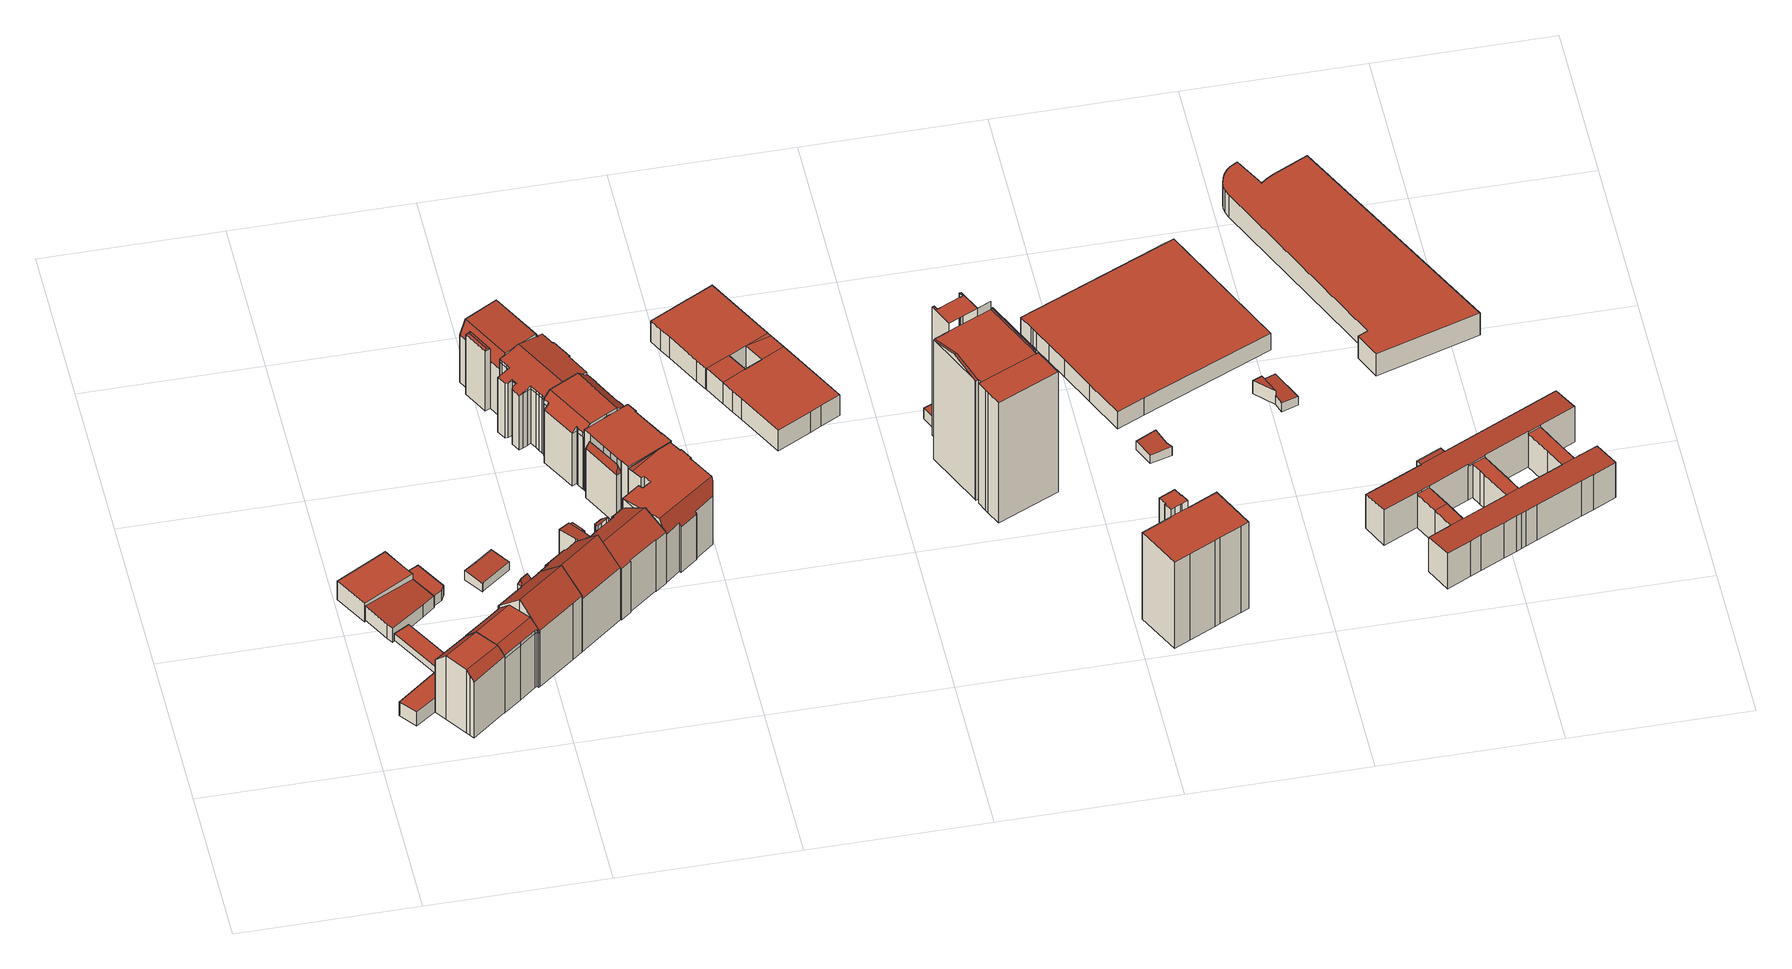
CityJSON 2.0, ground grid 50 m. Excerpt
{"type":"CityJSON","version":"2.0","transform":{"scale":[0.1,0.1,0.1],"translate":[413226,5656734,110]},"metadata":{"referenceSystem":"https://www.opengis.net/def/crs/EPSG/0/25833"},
"CityObjects":{
"building1":{"type":"Building","attributes":{"Dachtyp_tdc":"tdcPolyFlatRoof","Gemeindeschluessel":14612000,"Dachneigung":0,"QualitaetDacherkennung":51,"Geometrietyp2DReferenz":"3000","measuredHeight":4.99,"function":"31001_9998","roofType":"1000"},"geometry":[{"type":"Solid","lod":"2","boundaries":[[[[0,1,2,3]],[[1,4,5,2]],[[4,6,7,5]],[[6,8,9,7]],[[8,10,11,9]],[[10,0,3,11]],[[10,8,6,4,1,0]],[[3,2,5,7,9,11]]]],"semantics":{"surfaces":[{"type":"WallSurface"},{"type":"RoofSurface"},{"type":"GroundSurface"}],"values":[[0,0,0,0,0,0,1,2]]}}]},
"building2":{"type":"Building","attributes":{"Dachtyp_tdc":"tdcPolyFlatRoof","Gemeindeschluessel":14612000,"Dachneigung":0,"QualitaetDacherkennung":57,"Geometrietyp2DReferenz":"3000","measuredHeight":6.79,"function":"31001_2000","roofType":"1000"},"geometry":[{"type":"Solid","lod":"2","boundaries":[[[[12,13,14,15]],[[13,16,17,14]],[[16,18,19,17]],[[18,20,21,19]],[[20,22,23,21]],[[22,24,25,23]],[[24,12,15,25]],[[24,22,20,18,16,13,12]],[[15,14,17,19,21,23,25]]]],"semantics":{"surfaces":[{"type":"WallSurface"},{"type":"RoofSurface"},{"type":"GroundSurface"}],"values":[[0,0,0,0,0,0,0,1,2]]}}]},
"building3":{"type":"Building","attributes":{"Dachtyp_tdc":"tdcCutGableRoof","Gemeindeschluessel":14612000,"Dachneigung":0.272,"QualitaetDacherkennung":68,"Geometrietyp2DReferenz":"3000","measuredHeight":23.11,"function":"31001_9998","roofType":"9999"},"geometry":[{"type":"Solid","lod":"2","boundaries":[[[[26,27,28,29]],[[27,30,31,28]],[[30,32,33,31]],[[32,34,35,33]],[[34,36,37,35]],[[36,38,39,37]],[[38,40,41,39]],[[40,42,43,41]],[[42,44,45,43]],[[44,46,47,45]],[[30,27,26,46,44]],[[42,40,38,36,34,32]],[[44,42,32,30]],[[47,29,28,31,33,35,37,39,41,43,45]],[[46,26,29,47]]]],"semantics":{"surfaces":[{"type":"WallSurface"},{"type":"RoofSurface"},{"type":"GroundSurface"}],"values":[[0,0,0,0,0,0,0,0,0,0,1,1,1,2,0]]}}]},
"building4":{"type":"Building","attributes":{"Dachtyp_tdc":"tdcPolyFlatRoof","Gemeindeschluessel":14612000,"Dachneigung":0,"QualitaetDacherkennung":67,"Geometrietyp2DReferenz":"3000","measuredHeight":2.36,"function":"31001_2000","roofType":"1000"},"geometry":[{"type":"Solid","lod":"2","boundaries":[[[[48,49,50,51]],[[49,52,53,50]],[[52,54,55,53]],[[54,56,57,55]],[[56,58,59,57]],[[58,48,51,59]],[[58,56,54,52,49,48]],[[51,50,53,55,57,59]]]],"semantics":{"surfaces":[{"type":"WallSurface"},{"type":"RoofSurface"},{"type":"GroundSurface"}],"values":[[0,0,0,0,0,0,1,2]]}}]},
"building5":{"type":"Building","attributes":{"Dachtyp_tdc":"tdcPolyFlatRoof","Gemeindeschluessel":14612000,"Dachneigung":3.63,"QualitaetDacherkennung":66,"Geometrietyp2DReferenz":"3000","measuredHeight":5.07,"function":"31001_2000","roofType":"2100"},"geometry":[{"type":"Solid","lod":"2","boundaries":[[[[60,61,62,63]],[[61,64,65,62]],[[64,66,67,65]],[[66,68,69,67]],[[68,70,71,69]],[[70,60,63,71]],[[70,68,66,64,61,60]],[[63,62,65,67,69,71]]]],"semantics":{"surfaces":[{"type":"WallSurface"},{"type":"RoofSurface"},{"type":"GroundSurface"}],"values":[[0,0,0,0,0,0,1,2]]}}]},
"building6":{"type":"Building","attributes":{"Dachtyp_tdc":"tdcPolyFlatRoof","Gemeindeschluessel":14612000,"Dachneigung":2.78,"QualitaetDacherkennung":88,"Geometrietyp2DReferenz":"3000","measuredHeight":3.59,"function":"31001_2000","roofType":"2100"},"geometry":[{"type":"Solid","lod":"2","boundaries":[[[[61,72,73,74]],[[72,75,76,73]],[[75,77,78,76]],[[77,79,80,78]],[[79,81,82,80]],[[81,64,83,82]],[[64,61,74,83]],[[64,81,79,77,75,72,61]],[[74,73,76,78,80,82,83]]]],"semantics":{"surfaces":[{"type":"WallSurface"},{"type":"RoofSurface"},{"type":"GroundSurface"}],"values":[[0,0,0,0,0,0,0,1,2]]}}]},
"building7":{"type":"Building","attributes":{"Dachtyp_tdc":"tdcFreeFormRoof","Gemeindeschluessel":14612000,"Dachneigung":0.547,"QualitaetDacherkennung":66,"Geometrietyp2DReferenz":"3000","measuredHeight":23.11,"function":"31001_9998","roofType":"5000"},"geometry":[{"type":"Solid","lod":"2","boundaries":[[[[84,85,86,87]],[[85,88,89,86]],[[88,90,91,89]],[[90,92,93,91]],[[92,94,95,93]],[[94,96,97,95]],[[96,98,99,97]],[[98,100,101,99]],[[100,102,103,101]],[[102,104,105,103]],[[104,106,107,105]],[[106,108,109,107]],[[108,84,87,109]],[[110,111,112,108,113,114]],[[115,116,117,118,34,119,120,121,122]],[[113,118,117,114]],[[96,115,122,98]],[[98,122,121,100]],[[100,121,120,102]],[[102,120,119,104]],[[104,119,34,106]],[[106,34,118,113,108]],[[90,114,117,92]],[[92,117,116,94]],[[94,116,115,96]],[[88,110,114,90]],[[84,112,111,85]],[[108,112,84]],[[85,111,110,88]],[[87,86,89,91,93,95,97,99,101,103,105,107,109]]]],"semantics":{"surfaces":[{"type":"WallSurface"},{"type":"RoofSurface"},{"type":"GroundSurface"}],"values":[[0,0,0,0,0,0,0,0,0,0,0,0,0,1,1,1,0,0,0,0,0,0,0,0,0,0,0,0,0,2]]}}]},
"building8":{"type":"Building","attributes":{"Gemeindeschluessel":14612000,"Geometrietyp2DReferenz":"3000","function":"31001_9998","roofType":"9999"},"children":["building8-1","building8-2"]},
"building8-1":{"type":"BuildingPart","attributes":{"Dachtyp_tdc":"tdcGableRoof","Dachneigung":44.14,"QualitaetDacherkennung":68,"Geometrietyp2DReferenz":"3000","measuredHeight":27.12,"roofType":"3100"},"parents":["building8"],"geometry":[{"type":"MultiSurface","lod":"2","boundaries":[[[123,124,125,126]],[[127,128,129,130]],[[128,131,132,129]],[[131,133,134,132]],[[133,135,136,134]],[[135,137,95,136]],[[137,138,139,95]],[[138,140,89,139]],[[140,141,142,89]],[[141,123,126,142]],[[138,137,135,133,131]],[[131,128,127,124,123,141,140,138]],[[126,125,130,129,132,134,136,95,139,89,142]]],"semantics":{"surfaces":[{"type":"WallSurface"},{"type":"RoofSurface"},{"type":"GroundSurface"}],"values":[0,0,0,0,0,0,0,0,0,0,1,1,2]}}]},
"building8-2":{"type":"BuildingPart","attributes":{"Dachtyp_tdc":"tdcFreeFormRoof","Dachneigung":69.48,"QualitaetDacherkennung":15,"Geometrietyp2DReferenz":"3000","measuredHeight":22.34,"roofType":"5000"},"parents":["building8"],"geometry":[{"type":"MultiSurface","lod":"2","boundaries":[[[126,143,144,130,125]],[[145,146,143,126]],[[146,147,144,143]],[[147,148,127,130,144]],[[149,145,126,125,124]],[[150,148,147]],[[151,150,147,146]],[[151,146,145,149]],[[150,151,149,148]]],"semantics":{"surfaces":[{"type":"GroundSurface"},{"type":"WallSurface"},{"type":"RoofSurface"}],"values":[0,1,1,1,1,2,2,2,2]}}]},
"building9":{"type":"Building","attributes":{"Dachtyp_tdc":"tdcPolyFlatRoof","Gemeindeschluessel":14612000,"Dachneigung":4.26,"QualitaetDacherkennung":62,"Geometrietyp2DReferenz":"3000","measuredHeight":3.41,"function":"31001_2000","roofType":"2100"},"geometry":[{"type":"Solid","lod":"2","boundaries":[[[[152,153,154,155]],[[153,156,157,154]],[[156,158,159,157]],[[158,160,161,159]],[[160,162,163,161]],[[162,152,155,163]],[[162,160,158,156,153,152]],[[155,154,157,159,161,163]]]],"semantics":{"surfaces":[{"type":"WallSurface"},{"type":"RoofSurface"},{"type":"GroundSurface"}],"values":[[0,0,0,0,0,0,1,2]]}}]},
"building10":{"type":"Building","attributes":{"Dachtyp_tdc":"tdcFreeFormRoof","Gemeindeschluessel":14612000,"Dachneigung":44.47,"QualitaetDacherkennung":58,"Geometrietyp2DReferenz":"3000","measuredHeight":26.14,"function":"31001_9998","roofType":"5000"},"geometry":[{"type":"Solid","lod":"2","boundaries":[[[[164,165,166,167]],[[165,168,169,166]],[[168,170,171,169]],[[170,172,173,171]],[[172,174,175,173]],[[174,176,177,175]],[[176,178,179,177]],[[178,180,134,179]],[[180,181,129,134]],[[181,182,183,129]],[[182,164,167,183]],[[180,178,184,185]],[[164,182,181,185,184,176,174,172,170,168,165]],[[181,180,185]],[[178,176,184]],[[167,166,169,171,173,175,177,179,134,129,183]]]],"semantics":{"surfaces":[{"type":"WallSurface"},{"type":"RoofSurface"},{"type":"GroundSurface"}],"values":[[0,0,0,0,0,0,0,0,0,0,0,1,1,0,0,2]]}}]},
"building11":{"type":"Building","attributes":{"Gemeindeschluessel":14612000,"Geometrietyp2DReferenz":"3000","function":"31001_9998","roofType":"9999"},"children":["building11-1","building11-2","building11-3","building11-4"]},
"building11-1":{"type":"BuildingPart","attributes":{"Dachtyp_tdc":"tdcPolyFlatRoof","Dachneigung":31.48,"QualitaetDacherkennung":34,"Geometrietyp2DReferenz":"3000","measuredHeight":20.27,"roofType":"2100"},"parents":["building11"],"geometry":[{"type":"MultiSurface","lod":"2","boundaries":[[[186,187,188,189,190]],[[187,191,192,188]],[[191,193,194,192]],[[193,195,196,194]],[[195,197,198,199,196]],[[197,195,193,191,187,186]],[[189,188,192,194,196,199]]],"semantics":{"surfaces":[{"type":"WallSurface"},{"type":"RoofSurface"},{"type":"GroundSurface"}],"values":[0,0,0,0,0,1,2]}}]},
"building11-2":{"type":"BuildingPart","attributes":{"Dachtyp_tdc":"tdcFreeFormRoof","Dachneigung":33.44,"QualitaetDacherkennung":67,"Geometrietyp2DReferenz":"3000","measuredHeight":23.18,"roofType":"5000"},"parents":["building11"],"geometry":[{"type":"MultiSurface","lod":"2","boundaries":[[[200,190,189]],[[198,201,202,199]],[[201,203,204,202]],[[203,205,206,204]],[[205,207,208,206]],[[207,209,210,208]],[[209,211,212,210]],[[211,213,214,212]],[[213,215,216,214]],[[215,217,218,216]],[[217,219,220,218]],[[219,221,222,220]],[[221,223,224,222]],[[223,225,226,224]],[[225,227,228,226]],[[227,229,230,228]],[[229,231,179,230]],[[231,232,233,179]],[[232,234,235,233]],[[236,200,189,237]],[[232,231,229,227,225,223,221,219,217,215,213]],[[213,211,209,207,205,203,201,198,190,200,236,234,232]],[[189,199,202,204,206,208,210,212,214,216,218,220,222,224,226,228,230,179,233,235,237]]],"semantics":{"surfaces":[{"type":"WallSurface"},{"type":"RoofSurface"},{"type":"GroundSurface"}],"values":[0,0,0,0,0,0,0,0,0,0,0,0,0,0,0,0,0,0,0,0,1,1,2]}}]},
"building11-3":{"type":"BuildingPart","attributes":{"Dachtyp_tdc":"tdcPolyFlatRoof","Dachneigung":8.79,"QualitaetDacherkennung":41,"Geometrietyp2DReferenz":"3000","measuredHeight":19.7,"roofType":"2100"},"parents":["building11"],"geometry":[{"type":"MultiSurface","lod":"2","boundaries":[[[238,239,236,237,240,241]],[[242,243,177,235,234]],[[243,244,245,177]],[[244,246,247,248,245]],[[244,243,242,239,238,246]],[[248,240,237,235,177,245]]],"semantics":{"surfaces":[{"type":"WallSurface"},{"type":"RoofSurface"},{"type":"GroundSurface"}],"values":[0,0,0,0,1,2]}}]},
"building11-4":{"type":"BuildingPart","attributes":{"Dachtyp_tdc":"tdcFreeFormRoof","Dachneigung":60.99,"QualitaetDacherkennung":7,"Geometrietyp2DReferenz":"3000","measuredHeight":19.27,"roofType":"5000"},"parents":["building11"],"geometry":[{"type":"MultiSurface","lod":"2","boundaries":[[[247,249,250,248]],[[249,251,252,250]],[[251,241,240,252]],[[253,241,251]],[[254,253,251,249]],[[254,249,247]],[[253,254,247,241]],[[248,250,252,240]]],"semantics":{"surfaces":[{"type":"WallSurface"},{"type":"RoofSurface"},{"type":"GroundSurface"}],"values":[0,0,0,1,1,1,1,2]}}]},
"building12":{"type":"Building","attributes":{"Gemeindeschluessel":14612000,"Geometrietyp2DReferenz":"3000","function":"31001_9998","roofType":"9999"},"children":["building12-1","building12-2"]},
"building12-1":{"type":"BuildingPart","attributes":{"Dachtyp_tdc":"tdcCutGableRoof","Dachneigung":2.57,"QualitaetDacherkennung":77,"Geometrietyp2DReferenz":"3000","measuredHeight":22.27,"roofType":"9999"},"parents":["building12"],"geometry":[{"type":"MultiSurface","lod":"2","boundaries":[[[255,256,257,258]],[[256,259,260,257]],[[259,261,262,260]],[[261,263,264,262]],[[263,265,266,264]],[[265,267,268,266]],[[269,270,271,272]],[[270,273,274,271]],[[273,275,276,274]],[[275,277,278,276]],[[277,255,258,278]],[[273,270,269,267,265,263,261]],[[259,256,255,277]],[[261,259,277,275,273]],[[258,257,260,262,264,266,268,272,271,274,276,278]]],"semantics":{"surfaces":[{"type":"WallSurface"},{"type":"RoofSurface"},{"type":"GroundSurface"}],"values":[0,0,0,0,0,0,0,0,0,0,0,1,1,1,2]}}]},
"building12-2":{"type":"BuildingPart","attributes":{"Dachtyp_tdc":"tdcFreeFormRoof","Dachneigung":12.46,"QualitaetDacherkennung":13,"Geometrietyp2DReferenz":"3000","measuredHeight":21.85,"roofType":"5000"},"parents":["building12"],"geometry":[{"type":"MultiSurface","lod":"2","boundaries":[[[279,280,281,268,267]],[[280,282,283,281]],[[282,284,269,272,283]],[[285,284,282]],[[286,285,282,280]],[[286,280,279]],[[285,286,279,284]],[[268,281,283,272]]],"semantics":{"surfaces":[{"type":"WallSurface"},{"type":"RoofSurface"},{"type":"GroundSurface"}],"values":[0,0,0,1,1,1,1,2]}}]},
"building13":{"type":"Building","attributes":{"Dachtyp_tdc":"tdcFreeFormRoof","Gemeindeschluessel":14612000,"Dachneigung":14.86,"QualitaetDacherkennung":28,"Geometrietyp2DReferenz":"3000","measuredHeight":22.52,"function":"31001_9998","roofType":"5000"},"geometry":[{"type":"Solid","lod":"2","boundaries":[[[[287,288,289,290]],[[288,291,292,289]],[[291,293,294,292]],[[293,295,296,294]],[[295,297,298,296]],[[297,299,300,298]],[[299,301,302,300]],[[301,303,304,302]],[[303,305,306,304]],[[305,307,308,306]],[[307,309,310,308]],[[309,311,312,310]],[[311,313,314,312]],[[313,315,316,314]],[[315,317,318,316]],[[317,319,320,318]],[[319,321,322,320]],[[321,323,324,322]],[[323,325,264,324]],[[325,326,257,264]],[[326,327,328,257]],[[327,329,330,328]],[[329,331,332,330]],[[331,333,334,332]],[[333,335,336,334]],[[335,287,290,336]],[[337,338,339,340,341,342,343,344,345]],[[346,305,303,347,348,349,350,351,352,353,343,342,354,355,356,357,317,315,358,359,360]],[[309,360,359,311]],[[307,346,360,309]],[[311,359,358,313]],[[313,358,315]],[[319,357,356,321]],[[317,357,319]],[[321,356,355,323]],[[323,355,354,325]],[[325,354,342,341,326]],[[288,353,352,291]],[[287,344,343,353,288]],[[291,352,351,293]],[[293,351,350,295]],[[295,350,349,297]],[[297,349,348,299]],[[299,348,347,301]],[[301,347,303]],[[305,346,307]],[[335,345,344,287]],[[333,337,345,335]],[[326,341,340,327]],[[327,340,339,329]],[[329,339,338,331]],[[331,338,337,333]],[[290,289,292,294,296,298,300,302,304,306,308,310,312,314,316,318,320,322,324,264,257,328,330,332,334,336]]]],"semantics":{"surfaces":[{"type":"WallSurface"},{"type":"RoofSurface"},{"type":"GroundSurface"}],"values":[[0,0,0,0,0,0,0,0,0,0,0,0,0,0,0,0,0,0,0,0,0,0,0,0,0,0,1,1,0,0,0,0,0,0,0,0,0,0,0,0,0,0,0,0,0,0,0,0,0,0,0,0,2]]}}]},
"building14":{"type":"Building","attributes":{"Dachtyp_tdc":"tdcFreeFormRoof","Gemeindeschluessel":14612000,"Dachneigung":0.025,"QualitaetDacherkennung":55,"Geometrietyp2DReferenz":"3000","measuredHeight":22.79,"function":"31001_9998","roofType":"5000"},"geometry":[{"type":"Solid","lod":"2","boundaries":[[[[361,362,363,364]],[[365,366,367,368]],[[369,370,371,372,366,365]],[[368,367,373,374]],[[374,373,375,376]],[[376,375,377,378]],[[378,377,379,380]],[[380,379,381,382]],[[382,381,383,384]],[[384,383,362,361]],[[385,386,387]],[[387,386,388,389]],[[389,388,370,369]],[[390,391,392,393]],[[393,392,394,395]],[[395,394,396,397]],[[397,396,398]],[[399,400,401,402,403,404,405,289,290,406,407,408,409,410,411,412,413,414,415,416]],[[393,395,400,399]],[[395,397,401,400]],[[397,398,402,401]],[[398,385,403,402]],[[385,387,404,403]],[[387,389,405,404]],[[389,369,289,405]],[[369,365,290,289]],[[365,368,406,290]],[[368,374,407,406]],[[374,376,408,407]],[[376,378,409,408]],[[378,380,410,409]],[[380,382,411,410]],[[382,384,412,411]],[[384,361,413,412]],[[361,364,414,413]],[[364,417,415,414]],[[417,390,416,415]],[[390,393,399,416]],[[385,398,396,394,392,391,418,371,370,388,386]],[[362,383,381,379,377,375,373,367,366,372,363]],[[372,371,418,419,363]],[[364,363,419,417]],[[417,419,418,391,390]]]],"semantics":{"surfaces":[{"type":"WallSurface"},{"type":"GroundSurface"},{"type":"RoofSurface"}],"values":[[0,0,0,0,0,0,0,0,0,0,0,0,0,0,0,0,0,1,0,0,0,0,0,0,0,0,0,0,0,0,0,0,0,0,0,0,0,0,2,2,2,0,0]]}}]},
"building15":{"type":"Building","attributes":{"Gemeindeschluessel":14612000,"Geometrietyp2DReferenz":"3000","function":"31001_9998","roofType":"9999"},"children":["building15-1","building15-2"]},
"building15-1":{"type":"BuildingPart","attributes":{"Dachtyp_tdc":"tdcPolyFlatRoof","Dachneigung":0,"QualitaetDacherkennung":69,"Geometrietyp2DReferenz":"3000","measuredHeight":22.02,"roofType":"1000"},"parents":["building15"],"geometry":[{"type":"MultiSurface","lod":"2","boundaries":[[[420,421,422,423]],[[421,424,425,422]],[[424,426,427,428,425]],[[429,430,431]],[[429,432,433,430]],[[432,434,435,433]],[[434,436,437,435]],[[436,438,439,437]],[[438,440,441,439]],[[440,442,443,441]],[[442,444,445,443]],[[444,446,447,445]],[[446,420,423,447]],[[446,444,442,440,438,436,434,432,429,426,424,421,420]],[[423,422,425,428,430,433,435,437,439,441,443,445,447]]],"semantics":{"surfaces":[{"type":"WallSurface"},{"type":"RoofSurface"},{"type":"GroundSurface"}],"values":[0,0,0,0,0,0,0,0,0,0,0,0,0,1,2]}}]},
"building15-2":{"type":"BuildingPart","attributes":{"Dachtyp_tdc":"tdcFreeFormRoof","Dachneigung":75.49,"QualitaetDacherkennung":27,"Geometrietyp2DReferenz":"3000","measuredHeight":20.71,"roofType":"5000"},"parents":["building15"],"geometry":[{"type":"MultiSurface","lod":"2","boundaries":[[[427,448,449,428]],[[448,450,451,449]],[[450,431,430,451]],[[452,453,450,448]],[[452,448,427]],[[453,452,427,431]],[[453,431,450]],[[430,428,449,451]]],"semantics":{"surfaces":[{"type":"WallSurface"},{"type":"RoofSurface"},{"type":"GroundSurface"}],"values":[0,0,0,1,1,1,1,2]}}]},
"building16":{"type":"Building","attributes":{"Dachtyp_tdc":"tdcFreeFormRoof","Gemeindeschluessel":14612000,"Dachneigung":1.06,"QualitaetDacherkennung":55,"Geometrietyp2DReferenz":"3000","measuredHeight":22.29,"function":"31001_9998","roofType":"5000"},"geometry":[{"type":"Solid","lod":"2","boundaries":[[[[454,455,456,457]],[[455,458,459,456]],[[458,460,461,459]],[[460,462,463,461]],[[462,464,465,463]],[[464,466,467,465]],[[466,468,469,467]],[[468,470,471,469]],[[470,472,473,471]],[[472,474,475,473]],[[474,476,477,475]],[[476,478,479,477]],[[478,480,481,479]],[[480,482,483,481]],[[482,484,485,483]],[[484,486,487,485]],[[486,488,489,487]],[[488,490,491,489]],[[490,454,457,491]],[[492,460,493]],[[476,474,472,494,495,484,482,480,478]],[[495,494,470,468,466,464,462,492,493,458,455,454,490,488,486]],[[472,470,494]],[[486,484,495]],[[460,458,493]],[[462,460,492]],[[457,456,459,461,463,465,467,469,471,473,475,477,479,481,483,485,487,489,491]]]],"semantics":{"surfaces":[{"type":"WallSurface"},{"type":"RoofSurface"},{"type":"GroundSurface"}],"values":[[0,0,0,0,0,0,0,0,0,0,0,0,0,0,0,0,0,0,0,1,1,1,0,0,0,0,2]]}}]},
"building17":{"type":"Building","attributes":{"Gemeindeschluessel":14612000,"Geometrietyp2DReferenz":"3000","function":"31001_9998","roofType":"9999"},"children":["building17-1","building17-2","building17-3","building17-4","building17-5"]},
"building17-1":{"type":"BuildingPart","attributes":{"Dachtyp_tdc":"tdcPolyFlatRoof","Dachneigung":0,"QualitaetDacherkennung":77,"Geometrietyp2DReferenz":"3000","measuredHeight":7.52,"roofType":"1000"},"parents":["building17"],"geometry":[{"type":"MultiSurface","lod":"2","boundaries":[[[496,497,498,499,500,501]],[[502,503,504,505,506,507]],[[502,497,496,503]],[[505,500,499,506]]],"semantics":{"surfaces":[{"type":"WallSurface"},{"type":"RoofSurface"},{"type":"GroundSurface"}],"values":[0,0,1,2]}}]},
"building17-2":{"type":"BuildingPart","attributes":{"Dachtyp_tdc":"tdcPolyFlatRoof","Dachneigung":0,"QualitaetDacherkennung":75,"Geometrietyp2DReferenz":"3000","measuredHeight":7.49,"roofType":"1000"},"parents":["building17"],"geometry":[{"type":"MultiSurface","lod":"2","boundaries":[[[508,509,510,511]],[[512,513,514,515]],[[512,515,508,511]],[[510,509,514,513]]],"semantics":{"surfaces":[{"type":"WallSurface"},{"type":"RoofSurface"},{"type":"GroundSurface"}],"values":[0,0,1,2]}}]},
"building17-3":{"type":"BuildingPart","attributes":{"Dachtyp_tdc":"tdcPolyFlatRoof","Dachneigung":0,"QualitaetDacherkennung":76,"Geometrietyp2DReferenz":"3000","measuredHeight":7.41,"roofType":"1000"},"parents":["building17"],"geometry":[{"type":"MultiSurface","lod":"2","boundaries":[[[516,517,518,519]],[[517,520,521,518]],[[520,522,523,521]],[[522,524,525,523]],[[524,526,527,525]],[[526,501,500,527]],[[504,511,510,505]],[[512,516,519,513]],[[512,511,504,501,526,524,522,520,517,516]],[[519,518,521,523,525,527,500,505,510,513]]],"semantics":{"surfaces":[{"type":"WallSurface"},{"type":"RoofSurface"},{"type":"GroundSurface"}],"values":[0,0,0,0,0,0,0,0,1,2]}}]},
"building17-4":{"type":"BuildingPart","attributes":{"Dachtyp_tdc":"tdcPolyFlatRoof","Dachneigung":0,"QualitaetDacherkennung":79,"Geometrietyp2DReferenz":"3000","measuredHeight":7.42,"roofType":"1000"},"parents":["building17"],"geometry":[{"type":"MultiSurface","lod":"2","boundaries":[[[508,507,506,509]],[[498,528,529,499]],[[528,530,531,529]],[[530,532,533,531]],[[532,534,535,533]],[[534,536,537,535]],[[536,538,539,537]],[[538,540,541,539]],[[540,542,543,541]],[[542,544,545,543]],[[544,546,547,545]],[[546,548,549,547]],[[546,544,542,540,538,536,534,532,530,528,498,507,508,548]],[[549,509,506,499,529,531,533,535,537,539,541,543,545,547]]],"semantics":{"surfaces":[{"type":"WallSurface"},{"type":"RoofSurface"},{"type":"GroundSurface"}],"values":[0,0,0,0,0,0,0,0,0,0,0,0,1,2]}}]},
"building17-5":{"type":"BuildingPart","attributes":{"Dachtyp_tdc":"tdcPolyFlatRoof","Dachneigung":0,"QualitaetDacherkennung":41,"Geometrietyp2DReferenz":"3000","measuredHeight":7.47,"roofType":"1000"},"parents":["building17"],"geometry":[{"type":"MultiSurface","lod":"2","boundaries":[[[515,514,549,548]],[[515,548,508]],[[509,549,514]]],"semantics":{"surfaces":[{"type":"WallSurface"},{"type":"RoofSurface"},{"type":"GroundSurface"}],"values":[0,1,2]}}]},
"building18":{"type":"Building","attributes":{"Gemeindeschluessel":14612000,"Geometrietyp2DReferenz":"3000","function":"31001_9998","roofType":"9999"},"children":["building18-1","building18-2","building18-3","building18-4","building18-5","building18-6"]},
"building18-1":{"type":"BuildingPart","attributes":{"Dachtyp_tdc":"tdcPolyFlatRoof","Dachneigung":0,"QualitaetDacherkennung":21,"Geometrietyp2DReferenz":"3000","measuredHeight":3.69,"roofType":"1000"},"parents":["building18"],"geometry":[{"type":"MultiSurface","lod":"2","boundaries":[[[550,551,552,553]],[[551,554,555,552]],[[554,556,557,555]],[[556,554,551,550]],[[553,552,555,557]]],"semantics":{"surfaces":[{"type":"WallSurface"},{"type":"RoofSurface"},{"type":"GroundSurface"}],"values":[0,0,0,1,2]}}]},
"building18-2":{"type":"BuildingPart","attributes":{"Dachtyp_tdc":"tdcPolyFlatRoof","Dachneigung":0,"QualitaetDacherkennung":70,"Geometrietyp2DReferenz":"3000","measuredHeight":43.7,"roofType":"1000"},"parents":["building18"],"geometry":[{"type":"MultiSurface","lod":"2","boundaries":[[[558,559,560,561]],[[562,563,564,565,566]],[[567,568,569,570,571,572]],[[568,567,573,574,563,562,559,558,575]],[[576,561,560,566,565,570,569]]],"semantics":{"surfaces":[{"type":"WallSurface"},{"type":"RoofSurface"},{"type":"GroundSurface"}],"values":[0,0,0,1,2]}}]},
"building18-3":{"type":"BuildingPart","attributes":{"Dachtyp_tdc":"tdcFreeFormRoof","Dachneigung":40.8,"QualitaetDacherkennung":30,"Geometrietyp2DReferenz":"3000","measuredHeight":44.21,"roofType":"5000"},"parents":["building18"],"geometry":[{"type":"MultiSurface","lod":"2","boundaries":[[[577,578,579,580]],[[578,581,558,561,579]],[[582,576,575]],[[582,577,580,576]],[[581,578,583]],[[578,577,584,583]],[[577,582,584]],[[582,581,583,584]],[[580,579,561,576]]],"semantics":{"surfaces":[{"type":"WallSurface"},{"type":"RoofSurface"},{"type":"GroundSurface"}],"values":[0,0,0,0,1,1,1,1,2]}}]},
"building18-4":{"type":"BuildingPart","attributes":{"Dachtyp_tdc":"tdcPolyFlatRoof","Dachneigung":0,"QualitaetDacherkennung":65,"Geometrietyp2DReferenz":"3000","measuredHeight":46.54,"roofType":"1000"},"parents":["building18"],"geometry":[{"type":"MultiSurface","lod":"2","boundaries":[[[585,557,556]],[[585,586,587,557]],[[586,588,589,587]],[[588,590,591,589]],[[590,592,593,591]],[[592,594,576,593]],[[594,575,576]],[[595,596,597,569,568]],[[596,598,599,597]],[[598,600,601,599]],[[600,602,553,601]],[[602,550,553]],[[600,598,596,595,594,592,590,588,586,585,602]],[[557,587,589,591,593,576,569,597,599,601,553]]],"semantics":{"surfaces":[{"type":"WallSurface"},{"type":"RoofSurface"},{"type":"GroundSurface"}],"values":[0,0,0,0,0,0,0,0,0,0,0,0,1,2]}}]},
"building18-5":{"type":"BuildingPart","attributes":{"Dachtyp_tdc":"tdcGableRoof","Dachneigung":13.34,"QualitaetDacherkennung":4,"Geometrietyp2DReferenz":"3000","measuredHeight":45.59,"roofType":"3100"},"parents":["building18"],"geometry":[{"type":"MultiSurface","lod":"2","boundaries":[[[564,603,604,565]],[[603,605,606,604]],[[605,607,608,606]],[[607,571,570,608]],[[609,573,572,610,611]],[[564,574,609,611,612,603]],[[605,612,611,610,607]],[[603,612,605]],[[607,610,572,571]],[[565,604,606,608,570]]],"semantics":{"surfaces":[{"type":"WallSurface"},{"type":"RoofSurface"},{"type":"GroundSurface"}],"values":[0,0,0,0,1,1,0,0,0,2]}}]},
"building18-6":{"type":"BuildingPart","attributes":{"Dachtyp_tdc":"tdcPolyFlatRoof","Dachneigung":0,"QualitaetDacherkennung":44,"Geometrietyp2DReferenz":"3000","measuredHeight":43.7,"roofType":"1000"},"parents":["building18"],"geometry":[{"type":"MultiSurface","lod":"2","boundaries":[[[613,614,615,616]],[[614,617,618,615]],[[617,619,620,618]],[[619,621,622,620]],[[621,562,566,622]],[[559,623,624,560]],[[623,613,616,624]],[[623,559,562,621,619,617,614,613]],[[616,615,618,620,622,566,560,624]]],"semantics":{"surfaces":[{"type":"WallSurface"},{"type":"RoofSurface"},{"type":"GroundSurface"}],"values":[0,0,0,0,0,0,0,1,2]}}]},
"building19":{"type":"Building","attributes":{"Gemeindeschluessel":14612000,"Geometrietyp2DReferenz":"3000","function":"31001_9998","roofType":"9999"},"children":["building19-1","building19-2"]},
"building19-1":{"type":"BuildingPart","attributes":{"Dachtyp_tdc":"tdcPolyFlatRoof","Dachneigung":0,"QualitaetDacherkennung":28,"Geometrietyp2DReferenz":"3000","measuredHeight":34.23,"roofType":"1000"},"parents":["building19"],"geometry":[{"type":"MultiSurface","lod":"2","boundaries":[[[625,626,627,628]],[[626,629,630,627]],[[629,631,632,630]],[[631,633,632]],[[634,635,636,637,638]],[[635,639,640,636]],[[639,641,642,640]],[[641,625,628,642]],[[641,639,635,634,631,629,626,625]],[[628,627,630,632,637,636,640,642]]],"semantics":{"surfaces":[{"type":"WallSurface"},{"type":"RoofSurface"},{"type":"GroundSurface"}],"values":[0,0,0,0,0,0,0,0,1,2]}}]},
"building19-2":{"type":"BuildingPart","attributes":{"Dachtyp_tdc":"tdcPolyFlatRoof","Dachneigung":0,"QualitaetDacherkennung":46,"Geometrietyp2DReferenz":"3000","measuredHeight":31.39,"roofType":"1000"},"parents":["building19"],"geometry":[{"type":"MultiSurface","lod":"2","boundaries":[[[633,643,644,632]],[[643,645,646,644]],[[645,647,648,646]],[[647,649,650,648]],[[649,651,652,650]],[[651,653,654,652]],[[653,655,656,654]],[[655,657,658,656]],[[657,638,637,658]],[[638,657,655,653,651,649,647,645,643,633]],[[632,644,646,648,650,652,654,656,658,637]]],"semantics":{"surfaces":[{"type":"WallSurface"},{"type":"RoofSurface"},{"type":"GroundSurface"}],"values":[0,0,0,0,0,0,0,0,0,1,2]}}]},
"building20":{"type":"Building","attributes":{"Dachtyp_tdc":"tdcPolyFlatRoof","Gemeindeschluessel":14612000,"Dachneigung":3.2,"QualitaetDacherkennung":62,"Geometrietyp2DReferenz":"3000","measuredHeight":3.35,"function":"31001_2000","roofType":"2100"},"geometry":[{"type":"Solid","lod":"2","boundaries":[[[[659,660,661,662]],[[660,663,664,661]],[[663,665,666,664]],[[665,667,668,666]],[[667,659,662,668]],[[667,665,663,660,659]],[[662,661,664,666,668]]]],"semantics":{"surfaces":[{"type":"WallSurface"},{"type":"RoofSurface"},{"type":"GroundSurface"}],"values":[[0,0,0,0,0,1,2]]}}]},
"building21":{"type":"Building","attributes":{"Dachtyp_tdc":"tdcPolyFlatRoof","Gemeindeschluessel":14612000,"Dachneigung":0,"QualitaetDacherkennung":31,"Geometrietyp2DReferenz":"3000","measuredHeight":6.08,"function":"31001_2000","roofType":"1000"},"geometry":[{"type":"Solid","lod":"2","boundaries":[[[[669,670,671,672]],[[670,673,674,671]],[[673,675,676,674]],[[675,677,678,676]],[[677,679,680,678]],[[679,681,682,680]],[[681,683,684,682]],[[683,685,686,684]],[[685,687,688,686]],[[687,689,690,688]],[[689,691,692,690]],[[691,693,694,692]],[[693,695,696,694]],[[695,669,672,696]],[[695,693,691,689,687,685,683,681,679,677,675,673,670,669]],[[672,671,674,676,678,680,682,684,686,688,690,692,694,696]]]],"semantics":{"surfaces":[{"type":"WallSurface"},{"type":"RoofSurface"},{"type":"GroundSurface"}],"values":[[0,0,0,0,0,0,0,0,0,0,0,0,0,0,1,2]]}}]},
"building22":{"type":"Building","attributes":{"Gemeindeschluessel":14612000,"Geometrietyp2DReferenz":"3000","function":"31001_2000","roofType":"9999"},"children":["building22-1","building22-2"]},
"building22-1":{"type":"BuildingPart","attributes":{"Dachtyp_tdc":"tdcPolyFlatRoof","Dachneigung":3.44,"QualitaetDacherkennung":63,"Geometrietyp2DReferenz":"3000","measuredHeight":3.22,"roofType":"2100"},"parents":["building22"],"geometry":[{"type":"MultiSurface","lod":"2","boundaries":[[[697,698,699,700]],[[698,701,702,699]],[[701,703,704,702]],[[703,705,706,704]],[[705,703,701,698,697]],[[700,699,702,704,706]]],"semantics":{"surfaces":[{"type":"WallSurface"},{"type":"RoofSurface"},{"type":"GroundSurface"}],"values":[0,0,0,0,1,2]}}]},
"building22-2":{"type":"BuildingPart","attributes":{"Dachtyp_tdc":"tdcPolyFlatRoof","Dachneigung":3.1,"QualitaetDacherkennung":37,"Geometrietyp2DReferenz":"3000","measuredHeight":4.99,"roofType":"2100"},"parents":["building22"],"geometry":[{"type":"MultiSurface","lod":"2","boundaries":[[[707,708,697,700,709]],[[710,707,709,706,705]],[[710,708,707]],[[709,700,706]]],"semantics":{"surfaces":[{"type":"WallSurface"},{"type":"RoofSurface"},{"type":"GroundSurface"}],"values":[0,0,1,2]}}]},
"building23":{"type":"Building","attributes":{"name":"102. Grundschule Johanna","Gemeindeschluessel":14612000,"Geometrietyp2DReferenz":"3000","function":"31001_3021","roofType":"9999"},"children":["building23-1","building23-2","building23-3","building23-4","building23-5","building23-6","building23-7"]},
"building23-1":{"type":"BuildingPart","attributes":{"Dachtyp_tdc":"tdcPolyFlatRoof","Dachneigung":0,"QualitaetDacherkennung":74,"Geometrietyp2DReferenz":"3000","measuredHeight":12.13,"roofType":"1000"},"parents":["building23"],"geometry":[{"type":"MultiSurface","lod":"2","boundaries":[[[711,712,713,714]],[[712,715,716,713]],[[717,718,719,720]],[[718,717,715,712,711]],[[714,713,716,720,719]]],"semantics":{"surfaces":[{"type":"WallSurface"},{"type":"RoofSurface"},{"type":"GroundSurface"}],"values":[0,0,0,1,2]}}]},
"building23-2":{"type":"BuildingPart","attributes":{"Dachtyp_tdc":"tdcPolyFlatRoof","Dachneigung":0,"QualitaetDacherkennung":76,"Geometrietyp2DReferenz":"3000","measuredHeight":12.14,"roofType":"1000"},"parents":["building23"],"geometry":[{"type":"MultiSurface","lod":"2","boundaries":[[[721,722,723,724]],[[722,725,726,723]],[[725,727,728,726]],[[727,729,730,728]],[[731,732,733,734]],[[732,735,736,733]],[[735,737,738,736]],[[737,735,732,731,739,729,727,725,722,721]],[[724,723,726,728,730,740,734,733,736,738]]],"semantics":{"surfaces":[{"type":"WallSurface"},{"type":"RoofSurface"},{"type":"GroundSurface"}],"values":[0,0,0,0,0,0,0,1,2]}}]},
"building23-3":{"type":"BuildingPart","attributes":{"Dachtyp_tdc":"tdcPolyFlatRoof","Dachneigung":0,"QualitaetDacherkennung":80,"Geometrietyp2DReferenz":"3000","measuredHeight":12.15,"roofType":"1000"},"parents":["building23"],"geometry":[{"type":"MultiSurface","lod":"2","boundaries":[[[741,742,743,744]],[[742,745,746,743]],[[747,748,749,750]],[[748,751,752,749]],[[751,748,747,745,742,741]],[[744,743,746,750,749,752]]],"semantics":{"surfaces":[{"type":"WallSurface"},{"type":"RoofSurface"},{"type":"GroundSurface"}],"values":[0,0,0,0,1,2]}}]},
"building23-4":{"type":"BuildingPart","attributes":{"Dachtyp_tdc":"tdcPolyFlatRoof","Dachneigung":2.62,"QualitaetDacherkennung":70,"Geometrietyp2DReferenz":"3000","measuredHeight":12.79,"roofType":"2100"},"parents":["building23"],"geometry":[{"type":"MultiSurface","lod":"2","boundaries":[[[753,754,755,756]],[[754,757,758,755]],[[757,759,760,761,758]],[[759,757,754,753,762,763,764,765,766,767,768,769,770,771,772,773,774,775,776,777,778,779]],[[780,781,724,738,782,783,750,746,784,785,786,787,788,789,790,791,792,793,756,755,758,761]],[[769,768,787,786]],[[768,767,788,787]],[[767,766,789,788]],[[766,765,790,789]],[[765,764,791,790]],[[764,763,792,791]],[[763,762,793,792]],[[762,753,756,793]],[[779,780,794]],[[779,778,781,780]],[[778,777,721,724,781]],[[776,775,782,738,737]],[[775,774,783,782]],[[774,773,750,783]],[[773,747,750]],[[772,746,745]],[[772,771,784,746]],[[771,770,785,784]],[[770,769,786,785]]],"semantics":{"surfaces":[{"type":"WallSurface"},{"type":"RoofSurface"},{"type":"GroundSurface"}],"values":[0,0,0,1,2,0,0,0,0,0,0,0,0,0,0,0,0,0,0,0,0,0,0,0]}}]},
"building23-5":{"type":"BuildingPart","attributes":{"Dachtyp_tdc":"tdcPolyFlatRoof","Dachneigung":0,"QualitaetDacherkennung":80,"Geometrietyp2DReferenz":"3000","measuredHeight":12.13,"roofType":"1000"},"parents":["building23"],"geometry":[{"type":"MultiSurface","lod":"2","boundaries":[[[760,717,720,761]],[[715,794,780,716]],[[794,715,717,760]],[[761,720,716,780]]],"semantics":{"surfaces":[{"type":"WallSurface"},{"type":"RoofSurface"},{"type":"GroundSurface"}],"values":[0,0,1,2]}}]},
"building23-6":{"type":"BuildingPart","attributes":{"Dachtyp_tdc":"tdcPolyFlatRoof","Dachneigung":3.31,"QualitaetDacherkennung":70,"Geometrietyp2DReferenz":"3000","measuredHeight":12.8,"roofType":"2100"},"parents":["building23"],"geometry":[{"type":"MultiSurface","lod":"2","boundaries":[[[795,796,797,798,799]],[[796,800,801,797]],[[800,802,803,801]],[[802,804,744,803]],[[804,741,744]],[[805,806,807,752,751]],[[806,808,809,807]],[[808,810,731,734,809]],[[811,812,713,730,729]],[[812,813,711,714,713]],[[814,719,718]],[[814,815,816,719]],[[815,817,818,816]],[[817,819,820,818]],[[819,821,822,823,820]],[[824,821,819,817,815,814,813,812,811,825,810,808,806,805,804,802,800,796,795]],[[798,797,801,803,744,752,807,809,734,740,730,713,714,719,816,818,820,823,826]]],"semantics":{"surfaces":[{"type":"WallSurface"},{"type":"RoofSurface"},{"type":"GroundSurface"}],"values":[0,0,0,0,0,0,0,0,0,0,0,0,0,0,0,1,2]}}]},
"building23-7":{"type":"BuildingPart","attributes":{"Dachtyp_tdc":"tdcPolyFlatRoof","Dachneigung":3.42,"QualitaetDacherkennung":47,"Geometrietyp2DReferenz":"3000","measuredHeight":12.26,"roofType":"2100"},"parents":["building23"],"geometry":[{"type":"MultiSurface","lod":"2","boundaries":[[[827,799,798,828]],[[822,829,830,823]],[[829,827,828,830]],[[829,822,831,799,827]],[[828,798,826,823,830]]],"semantics":{"surfaces":[{"type":"WallSurface"},{"type":"RoofSurface"},{"type":"GroundSurface"}],"values":[0,0,0,1,2]}}]},
"building24":{"type":"Building","attributes":{"Dachtyp_tdc":"tdcPolyFlatRoof","Gemeindeschluessel":14612000,"Dachneigung":0,"QualitaetDacherkennung":49,"Geometrietyp2DReferenz":"3000","measuredHeight":8.04,"function":"31001_2000","roofType":"1000"},"geometry":[{"type":"Solid","lod":"2","boundaries":[[[[832,833,834,835]],[[833,836,837,834]],[[836,838,839,837]],[[838,840,841,839]],[[840,842,843,841]],[[842,844,845,843]],[[844,846,847,845]],[[846,848,849,847]],[[848,850,851,849]],[[850,852,853,851]],[[852,854,855,853]],[[854,856,857,855]],[[856,858,859,857]],[[858,860,861,859]],[[860,862,863,861]],[[862,864,865,863]],[[864,832,835,865]],[[864,862,860,858,856,854,852,850,848,846,844,842,840,838,836,833,832]],[[835,834,837,839,841,843,845,847,849,851,853,855,857,859,861,863,865]]]],"semantics":{"surfaces":[{"type":"WallSurface"},{"type":"RoofSurface"},{"type":"GroundSurface"}],"values":[[0,0,0,0,0,0,0,0,0,0,0,0,0,0,0,0,0,1,2]]}}]}
},
"vertices":[
[77,172,74],[209,275,74],[209,275,24],[77,172,24],[248,226,74],[248,226,24],[250,222,74],[250,222,24],[170,166,74],[170,166,24],[113,126,74],[113,126,24],
[204,618,75],[62,538,75],[62,538,7],[204,618,7],[9,632,75],[9,632,7],[113,690,75],[113,690,7],[151,712,75],[151,712,7],[189,644,75],[189,644,7],[203,620,75],[203,620,7],
[250,222,216],[264,232,217],[264,232,23],[250,222,23],[286,204,254],[286,204,23],[330,147,253],[330,147,23],[337,138,242],[337,138,23],[345,128,228],[345,128,23],[249,54,225],[249,54,23],[241,65,239],[241,65,23],[234,76,253],[234,76,23],[192,134,254],[192,134,23],[170,166,214],[170,166,23],
[210,281,48],[119,442,48],[119,442,24],[210,281,24],[163,467,48],[163,467,24],[254,306,48],[254,306,24],[271,283,48],[271,283,24],[230,254,48],[230,254,24],
[62,538,67],[204,618,57],[204,618,16],[62,538,16],[245,546,57],[245,546,16],[211,518,59],[211,518,16],[115,443,67],[115,443,16],[105,460,67],[105,460,16],
[203,620,57],[203,620,21],[204,618,21],[189,644,57],[189,644,21],[228,666,55],[228,666,21],[277,580,55],[277,580,21],[269,562,56],[269,562,21],[245,546,21],
[315,268,219],[361,304,219],[361,304,22],[315,268,22],[369,310,219],[369,310,22],[389,284,219],[389,284,22],[432,229,219],[432,229,22],[452,203,219],[452,203,22],[449,201,219],[449,201,22],[445,205,219],[445,205,22],[440,202,219],[440,202,22],[394,166,219],[394,166,22],[345,128,219],[345,128,22],[337,138,219],[337,138,22],[264,232,219],[264,232,22],[369,310,221],[361,304,221],[315,268,221],[286,205,253],[389,284,253],[449,201,226],[452,203,225],[432,229,253],[328,149,253],[345,128,231],[394,166,231],[440,202,231],[445,205,231],
[438,369,225],[439,369,225],[439,369,22],[438,369,22],[469,392,225],[499,415,225],[499,415,22],[469,392,22],[542,359,293],[542,359,22],[584,305,226],[584,305,22],[556,283,226],[556,283,22],[452,203,226],[410,257,293],[410,257,22],[369,310,229],[366,313,225],[366,313,22],
[430,380,22],[461,404,22],[438,369,226],[430,380,226],[461,404,226],[469,392,226],[439,369,226],[459,394,245],[440,379,245],
[378,570,51],[341,622,56],[341,622,22],[378,570,22],[374,644,56],[374,644,22],[424,682,56],[424,682,22],[461,634,51],[461,634,22],[380,572,51],[380,572,22],
[525,449,210],[519,456,201],[519,456,22],[525,449,22],[577,501,201],[577,501,22],[583,494,210],[583,494,22],[593,502,210],[593,502,22],[606,513,210],[606,513,22],[611,517,210],[611,517,22],[704,398,212],[704,398,22],[584,305,212],[499,415,221],[492,424,209],[492,424,22],[657,457,284],[538,364,284],
[675,546,225],[672,551,222],[672,551,22],[675,546,22],[675,546,209],[671,563,216],[671,563,22],[691,578,216],[691,578,22],[704,576,221],[704,576,22],[707,571,225],[707,571,209],[707,571,22],
[675,546,210],[708,571,210],[708,571,22],[725,585,209],[725,585,22],[721,589,206],[721,589,22],[733,598,206],[733,598,22],[746,608,206],[746,608,22],[755,615,206],[755,615,22],[802,558,254],[802,558,22],[845,506,209],[845,506,22],[846,504,208],[846,504,22],[815,480,208],[815,480,22],[814,482,209],[814,482,22],[735,422,209],[735,422,22],[736,420,208],[736,420,22],[707,397,208],[707,397,22],[705,399,209],[705,399,22],[704,398,209],[662,451,254],[662,451,22],[621,504,209],[621,504,22],[649,526,209],[649,526,22],
[640,539,214],[649,526,214],[640,539,22],[640,539,205],[621,504,219],[611,517,219],[577,560,219],[577,560,22],[607,583,214],[607,583,205],[607,583,22],
[616,590,205],[616,590,22],[642,555,205],[642,555,22],[636,554,215],[615,582,215],
[599,1392,196],[674,1249,197],[674,1249,23],[599,1392,23],[656,1239,246],[656,1239,23],[565,1191,241],[565,1191,23],[549,1183,195],[549,1183,23],[531,1218,195],[531,1218,23],[531,1217,195],[531,1217,23],[493,1288,195],[474,1326,195],[474,1326,23],[493,1288,23],[490,1334,241],[490,1334,23],[501,1340,242],[501,1340,23],[581,1382,246],[581,1382,23],
[531,1217,240],[517,1210,240],[517,1210,23],[480,1281,240],[480,1281,23],[493,1288,240],[490,1278,242],[520,1221,242],
[758,1088,221],[634,1022,221],[634,1022,23],[758,1088,23],[629,1032,221],[629,1032,23],[624,1042,221],[624,1042,23],[618,1053,221],[618,1053,23],[608,1072,221],[608,1072,23],[598,1066,221],[598,1066,23],[585,1059,221],[585,1059,23],[574,1053,221],[574,1053,23],[560,1079,221],[560,1079,23],[563,1087,221],[563,1087,23],[575,1093,221],[575,1093,23],[567,1109,221],[567,1109,23],[555,1103,221],[555,1103,23],[547,1104,221],[547,1104,23],[533,1129,221],[533,1129,23],[568,1147,221],[568,1147,23],[562,1158,221],[562,1158,23],[554,1173,221],[554,1173,23],[549,1183,221],[674,1249,221],[675,1246,221],[675,1246,23],[694,1210,221],[694,1210,23],[697,1212,221],[697,1212,23],[727,1155,221],[727,1155,23],[724,1154,221],[724,1154,23],[727,1155,234],[697,1212,234],[694,1210,234],[675,1246,234],[674,1249,234],[605,1212,248],[690,1052,248],[758,1088,235],[724,1154,234],[563,1087,223],[585,1059,225],[598,1066,229],[608,1072,232],[618,1053,232],[624,1042,232],[629,1032,232],[634,1022,232],[549,1183,232],[554,1173,232],[562,1158,232],[568,1147,232],[555,1103,223],[567,1109,227],[575,1093,227],
[835,945,214],[835,945,225],[806,930,251],[806,930,214],[758,1088,214],[758,1088,226],[761,1090,223],[761,1090,214],[634,1022,214],[634,1022,233],[649,1030,251],[731,1074,251],[777,1060,223],[777,1060,214],[775,1059,225],[775,1059,214],[817,978,225],[817,978,214],[820,979,223],[820,979,214],[835,950,223],[835,950,214],[833,948,225],[833,948,214],[628,996,214],[641,1003,230],[641,1003,214],[632,1022,230],[632,1022,214],[708,878,214],[708,878,230],[705,882,230],[705,882,214],[697,898,230],[697,898,214],[694,905,230],[694,905,214],[680,898,214],[705,882,23],[697,898,23],[694,905,23],[680,898,23],[628,996,23],[641,1003,23],[632,1022,23],[761,1090,23],[777,1060,23],[775,1059,23],[817,978,23],[820,979,23],[835,950,23],[833,948,23],[835,945,23],[806,930,23],[775,914,23],[708,878,23],[775,914,214],[725,887,251],[775,914,251],
[916,790,243],[791,723,243],[791,723,22],[916,790,22],[779,747,243],[779,747,22],[778,747,243],[778,747,200],[778,747,22],[719,857,243],[719,857,22],[719,857,200],[708,878,243],[708,878,22],[835,945,243],[835,945,22],[837,945,243],[837,945,22],[852,917,243],[852,917,22],[850,916,243],[850,916,22],[900,823,243],[900,823,22],[902,824,243],[902,824,22],[919,792,243],[919,792,22],
[765,740,200],[765,740,22],[707,851,200],[707,851,22],[768,750,230],[716,848,227],
[837,659,242],[825,682,242],[825,682,21],[837,659,21],[816,677,242],[816,677,21],[791,723,237],[791,723,21],[916,790,241],[916,790,21],[935,756,242],[935,756,21],[938,758,242],[938,758,21],[957,722,243],[957,722,21],[954,720,243],[954,720,21],[996,639,230],[996,639,21],[992,619,196],[992,619,21],[938,577,194],[938,577,21],[940,574,185],[940,574,21],[892,537,184],[892,537,21],[888,541,198],[888,541,21],[845,506,194],[845,506,21],[755,615,242],[755,615,21],[804,653,242],[804,653,21],[813,641,242],[813,641,21],[885,773,241],[800,708,241],[994,644,244],[833,521,244],
[1120,1113,100],[1090,1170,100],[1090,1170,99],[1090,1170,24],[1120,1113,24],[1120,1113,99],[1156,1205,100],[1187,1149,100],[1187,1149,99],[1187,1149,24],[1156,1205,24],[1156,1205,99],
[1205,1231,99],[1205,1231,24],[1235,1175,24],[1235,1175,99],[1300,1210,99],[1300,1210,24],[1277,1253,24],[1277,1253,99],
[1406,1009,99],[1351,981,99],[1351,981,24],[1406,1009,24],[1320,964,99],[1320,964,24],[1225,914,99],[1225,914,24],[1156,1045,99],[1156,1045,24],[1139,1077,99],[1139,1077,24],
[1088,1172,99],[1088,1172,24],[1071,1204,99],[1071,1204,24],[1020,1302,99],[1020,1302,24],[1003,1333,99],[1003,1333,24],[984,1370,99],[984,1370,24],[1035,1397,99],[1035,1397,24],[1045,1402,99],[1045,1402,24],[1092,1427,99],[1092,1427,24],[1108,1435,99],[1108,1435,24],[1165,1465,99],[1165,1465,24],[1270,1266,99],[1270,1266,24],
[1646,887,61],[1615,955,61],[1615,955,24],[1646,887,24],[1673,981,61],[1673,981,24],[1704,913,61],[1704,913,24],
[1853,711,461],[1858,700,461],[1858,700,24],[1853,711,24],[1698,628,461],[1693,639,461],[1693,639,458],[1693,639,24],[1698,628,24],[1615,807,461],[1654,825,461],[1654,825,24],[1615,807,24],[1615,807,458],[1615,807,459],[1619,799,461],[1687,651,461],[1776,881,461],[1776,881,24],
[1782,884,463],[1859,714,463],[1859,714,24],[1782,884,24],[1853,711,463],[1776,881,463],[1854,716,466],[1781,879,466],
[1704,913,489],[1709,916,489],[1709,916,24],[1703,928,489],[1703,928,24],[1708,930,489],[1708,930,24],[1738,864,489],[1738,864,24],[1776,881,489],[1654,825,489],[1624,892,489],[1624,892,24],[1630,895,489],[1630,895,24],[1636,883,489],[1636,883,24],[1646,887,489],
[1686,636,458],[1686,636,24],[1685,639,458],[1685,639,24],[1610,805,458],[1610,805,24],[1654,723,480],[1610,805,459],[1648,721,480],[1685,639,459],
[1900,624,461],[1727,545,461],[1727,545,24],[1900,624,24],[1708,586,461],[1708,586,24],[1704,596,461],[1704,596,24],[1691,625,461],[1691,625,24],[1864,703,461],[1864,703,24],
[2127,241,363],[2138,218,363],[2138,218,21],[2127,241,21],[2140,219,363],[2140,219,21],[2151,196,363],[2151,196,21],[2151,196,335],[2102,172,363],[2091,195,363],[2091,195,21],[2102,172,21],[2102,172,335],[2094,196,363],[2094,196,21],[2082,219,363],[2082,219,21],
[2236,237,335],[2236,237,21],[2295,114,335],[2295,114,21],[2273,103,335],[2273,103,21],[2212,74,335],[2212,74,21],[2197,67,335],[2197,67,21],[2124,31,335],[2124,31,21],[2079,9,335],[2079,9,21],[2019,132,335],[2019,132,21],
[2152,676,54],[2127,734,54],[2127,734,24],[2152,676,24],[2184,760,58],[2184,760,24],[2202,708,58],[2202,708,24],[2213,693,58],[2213,693,24],
[2540,1020,82],[2174,855,82],[2174,855,21],[2540,1020,21],[2096,820,82],[2096,820,21],[2046,931,82],[2046,931,21],[2001,1032,82],[2001,1032,21],[1973,1093,82],[1973,1093,21],[1951,1142,82],[1951,1142,21],[1944,1158,82],[1944,1158,21],[1941,1165,82],[1941,1165,21],[1922,1207,82],[1922,1207,21],[2307,1380,82],[2307,1380,21],[2329,1390,82],[2329,1390,21],[2365,1406,82],[2365,1406,21],[2392,1346,82],[2392,1346,21],
[2488,883,58],[2527,900,55],[2527,900,25],[2488,883,25],[2568,807,55],[2568,807,25],[2521,790,58],[2521,790,25],[2511,820,58],[2511,820,25],
[2461,871,72],[2488,883,72],[2461,871,25],[2511,820,75],
[2815,333,140],[2815,332,140],[2815,332,19],[2815,333,19],[2847,267,140],[2847,267,19],[2811,249,140],[2779,315,140],[2779,315,19],[2811,249,19],
[3003,264,140],[2962,349,140],[2962,349,19],[3003,264,19],[2954,365,140],[2954,365,19],[2941,393,140],[2941,393,19],[2928,387,140],[2928,387,19],[2977,411,140],[3019,324,140],[3019,324,19],[2977,411,19],[3028,306,140],[3028,306,19],[3039,281,140],[3039,281,19],[2927,387,140],[2927,387,19],
[3139,490,140],[3175,415,140],[3175,415,19],[3139,490,19],[3202,360,140],[3202,360,19],[3166,342,140],[3139,399,140],[3139,399,19],[3166,342,19],[3103,472,140],[3103,472,19],
[2876,114,147],[2810,82,147],[2810,82,19],[2876,114,19],[2775,154,143],[2775,154,19],[2841,186,143],[2841,186,140],[2841,186,19],[2909,130,147],[2975,162,147],[3012,179,147],[3026,186,147],[3039,193,147],[3072,208,147],[3201,270,147],[3234,286,147],[3300,319,147],[3266,390,143],[3202,360,143],[3166,342,143],[3052,288,143],[3040,281,143],[3039,281,143],[3003,264,143],[2990,257,143],[2877,203,143],[2877,203,19],[2990,257,19],[3040,281,19],[3052,288,19],[3266,390,19],[3300,319,19],[3234,286,19],[3201,270,19],[3072,208,19],[3039,193,19],[3026,186,19],[3012,179,19],[2975,162,19],[2909,130,19],[2877,203,140],
[2879,452,142],[3203,609,142],[3203,609,19],[2879,452,19],[2879,452,141],[3204,609,142],[3204,609,19],[3238,538,147],[3238,538,19],[3139,490,147],[3103,472,147],[3103,473,147],[3103,473,19],[2977,412,147],[2977,412,19],[2977,411,147],[2928,387,147],[2815,332,147],[2815,333,147],[2779,315,147],[2683,269,147],[2683,269,19],[2649,340,142],[2649,340,19],[2810,417,142],[2810,417,19],[2810,418,142],[2810,418,141],[2810,418,19],[2879,451,142],[2927,387,147],[2879,451,19],
[2872,467,140],[2872,467,19],[2802,433,140],[2802,433,19],[2879,451,141],
[2532,1516,99],[2526,1535,99],[2526,1535,19],[2532,1516,19],[2525,1550,99],[2525,1550,19],[2526,1565,99],[2526,1565,19],[2530,1579,99],[2530,1579,19],[2536,1593,99],[2536,1593,19],[2545,1606,99],[2545,1606,19],[2556,1617,99],[2556,1617,19],[2578,1629,99],[2578,1629,19],[2624,1542,99],[2624,1542,19],[2640,1555,99],[2640,1555,19],[2658,1566,99],[2658,1566,19],[2758,1616,99],[2758,1616,19],[3078,966,99],[3078,966,19],[2787,875,99],[2787,875,19],[2755,949,99],[2755,949,19],[2782,962,99],[2782,962,19]
]}
